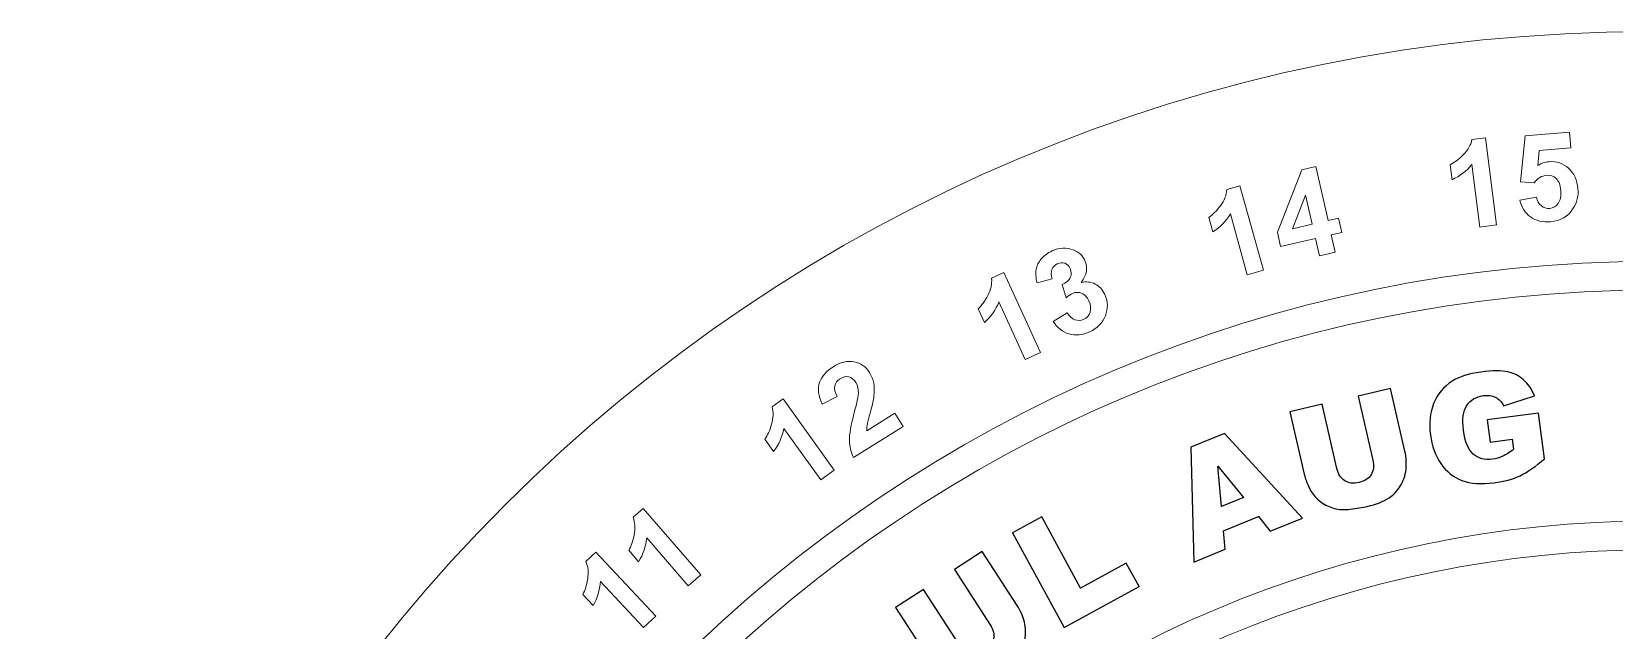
# Model space of a CAD drawing. Header units: millimetres. Extents: x -84 to 196, y -140 to 140.
# Drawn here: x -84.3 to 52.8, y 88.1 to 140 of the extents above; entities that cross this region are included whole.
import ezdxf

# ---------------------------------------------------------------- set-up
doc = ezdxf.new("R2010")
doc.units = ezdxf.units.MM
doc.header["$MEASUREMENT"] = 0
doc.layers.add('Layer 1', color=7, linetype='Continuous')

msp = doc.modelspace()

# ---------------------------------------------------------------- linework, layer by layer
at = {"layer": 'Layer 1', "color": 250, "lineweight": 9}
for points, knots in [([(55.7075, 140.0117), (133.0273, 140.0117), (195.7074, 77.3315), (195.7074, 0.0116), (195.7074, 0.0116), (195.7074, -77.3083), (133.0273, -139.9884), (55.7074, -139.9884), (55.7074, -139.9884), (-21.6125, -139.9884), (-84.2927, -77.3083), (-84.2927, 0.0116), (-84.2927, 0.0116), (-84.2927, 77.3315), (-21.6125, 140.0116), (55.7075, 140.0117)], [0, 0, 0, 0, 0.2, 0.2, 0.2, 0.2, 0.4, 0.4, 0.4, 0.4, 0.6, 0.6, 0.6, 0.6, 1, 1, 1, 1]), ([(42.5645, 123.2573), (42.5645, 123.2573), (41.1255, 123.0743), (41.1255, 123.0743), (41.1255, 123.0743), (41.1255, 123.0743), (40.437, 128.5021), (40.437, 128.5021), (40.437, 128.5021), (39.9744, 127.944), (39.4002, 127.5017), (38.7164, 127.1739), (38.7164, 127.1739), (38.7164, 127.1739), (38.5498, 128.4807), (38.5498, 128.4807), (38.5498, 128.4807), (38.9111, 128.6526), (39.2897, 128.9373), (39.6858, 129.3367), (39.6858, 129.3367), (40.0836, 129.7345), (40.3349, 130.1742), (40.4415, 130.6524), (40.4415, 130.6524), (40.4415, 130.6524), (41.6107, 130.8012), (41.6107, 130.8012), (41.6107, 130.8012), (41.6107, 130.8012), (42.5645, 123.2573), (42.5645, 123.2573)], [0, 0, 0, 0, 0.11111111, 0.11111111, 0.11111111, 0.11111111, 0.22222222, 0.22222222, 0.22222222, 0.22222222, 0.33333333, 0.33333333, 0.33333333, 0.33333333, 0.44444444, 0.44444444, 0.44444444, 0.44444444, 0.55555556, 0.55555556, 0.55555556, 0.55555556, 0.66666667, 0.66666667, 0.66666667, 0.66666667, 0.77777778, 0.77777778, 0.77777778, 0.77777778, 1, 1, 1, 1]), ([(44.59, 125.4006), (44.59, 125.4006), (46.0208, 125.6668), (46.0208, 125.6668), (46.0208, 125.6668), (46.088, 125.3444), (46.2306, 125.0966), (46.4486, 124.9215), (46.4486, 124.9215), (46.6667, 124.7481), (46.9071, 124.672), (47.1714, 124.6931), (47.1714, 124.6931), (47.4748, 124.718), (47.7208, 124.8622), (47.9097, 125.1244), (47.9097, 125.1244), (48.0987, 125.3867), (48.1738, 125.7646), (48.1338, 126.26), (48.1338, 126.26), (48.0958, 126.722), (47.9631, 127.0615), (47.7377, 127.2772), (47.7377, 127.2772), (47.5108, 127.4911), (47.2314, 127.5863), (46.8981, 127.5578), (46.8981, 127.5578), (46.482, 127.5253), (46.1253, 127.3113), (45.8243, 126.9162), (45.8243, 126.9162), (45.8243, 126.9162), (44.6368, 126.99), (44.6368, 126.99), (44.6368, 126.99), (44.6368, 126.99), (45.0587, 130.9808), (45.0587, 130.9808), (45.0587, 130.9808), (45.0587, 130.9808), (48.8844, 131.2917), (48.8844, 131.2917), (48.8844, 131.2917), (48.8844, 131.2917), (48.9949, 129.9377), (48.9949, 129.9377), (48.9949, 129.9377), (48.9949, 129.9377), (46.2659, 129.7146), (46.2659, 129.7146), (46.2659, 129.7146), (46.2659, 129.7146), (46.1433, 128.4139), (46.1433, 128.4139), (46.1433, 128.4139), (46.4526, 128.603), (46.7765, 128.7089), (47.1132, 128.7374), (47.1132, 128.7374), (47.7551, 128.7889), (48.317, 128.6001), (48.803, 128.1692), (48.803, 128.1692), (49.2872, 127.7382), (49.5589, 127.1507), (49.6199, 126.4066), (49.6199, 126.4066), (49.6695, 125.7844), (49.5354, 125.2155), (49.2141, 124.6985), (49.2141, 124.6985), (48.7775, 123.9921), (48.1237, 123.6035), (47.2508, 123.5328), (47.2508, 123.5328), (46.5545, 123.4775), (45.9698, 123.6168), (45.5002, 123.9561), (45.5002, 123.9561), (45.0308, 124.2937), (44.728, 124.7768), (44.59, 125.4006)], [0, 0, 0, 0, 0.04545455, 0.04545455, 0.04545455, 0.04545455, 0.09090909, 0.09090909, 0.09090909, 0.09090909, 0.13636364, 0.13636364, 0.13636364, 0.13636364, 0.18181818, 0.18181818, 0.18181818, 0.18181818, 0.22727273, 0.22727273, 0.22727273, 0.22727273, 0.27272727, 0.27272727, 0.27272727, 0.27272727, 0.31818182, 0.31818182, 0.31818182, 0.31818182, 0.36363636, 0.36363636, 0.36363636, 0.36363636, 0.40909091, 0.40909091, 0.40909091, 0.40909091, 0.45454545, 0.45454545, 0.45454545, 0.45454545, 0.5, 0.5, 0.5, 0.5, 0.54545455, 0.54545455, 0.54545455, 0.54545455, 0.59090909, 0.59090909, 0.59090909, 0.59090909, 0.63636364, 0.63636364, 0.63636364, 0.63636364, 0.68181818, 0.68181818, 0.68181818, 0.68181818, 0.72727273, 0.72727273, 0.72727273, 0.72727273, 0.77272727, 0.77272727, 0.77272727, 0.77272727, 0.81818182, 0.81818182, 0.81818182, 0.81818182, 0.86363636, 0.86363636, 0.86363636, 0.86363636, 0.90909091, 0.90909091, 0.90909091, 0.90909091, 1, 1, 1, 1]), ([(27.2319, 120.5893), (27.2319, 120.5893), (26.8915, 122.0743), (26.8915, 122.0743), (26.8915, 122.0743), (26.8915, 122.0743), (23.8716, 121.3831), (23.8716, 121.3831), (23.8716, 121.3831), (23.8716, 121.3831), (23.5878, 122.6214), (23.5878, 122.6214), (23.5878, 122.6214), (23.5878, 122.6214), (25.7154, 128.0399), (25.7154, 128.0399), (25.7154, 128.0399), (25.7154, 128.0399), (26.9043, 128.3114), (26.9043, 128.3114), (26.9043, 128.3114), (26.9043, 128.3114), (27.9764, 123.63), (27.9764, 123.63), (27.9764, 123.63), (27.9764, 123.63), (28.8918, 123.8398), (28.8918, 123.8398), (28.8918, 123.8398), (28.8918, 123.8398), (29.1758, 122.5979), (29.1758, 122.5979), (29.1758, 122.5979), (29.1758, 122.5979), (28.2603, 122.3882), (28.2603, 122.3882), (28.2603, 122.3882), (28.2603, 122.3882), (28.6006, 120.903), (28.6006, 120.903), (28.6006, 120.903), (28.6006, 120.903), (27.2319, 120.5893), (27.2319, 120.5893)], [0, 0, 0, 0, 0.08333333, 0.08333333, 0.08333333, 0.08333333, 0.16666667, 0.16666667, 0.16666667, 0.16666667, 0.25, 0.25, 0.25, 0.25, 0.33333333, 0.33333333, 0.33333333, 0.33333333, 0.41666667, 0.41666667, 0.41666667, 0.41666667, 0.5, 0.5, 0.5, 0.5, 0.58333333, 0.58333333, 0.58333333, 0.58333333, 0.66666667, 0.66666667, 0.66666667, 0.66666667, 0.75, 0.75, 0.75, 0.75, 0.83333333, 0.83333333, 0.83333333, 0.83333333, 1, 1, 1, 1]), ([(22.3777, 119.3248), (22.3777, 119.3248), (20.9791, 118.9369), (20.9791, 118.9369), (20.9791, 118.9369), (20.9791, 118.9369), (19.5198, 124.2078), (19.5198, 124.2078), (19.5198, 124.2078), (19.14, 123.5885), (18.637, 123.0682), (18.0056, 122.6474), (18.0056, 122.6474), (18.0056, 122.6474), (17.6542, 123.9152), (17.6542, 123.9152), (17.6542, 123.9152), (17.9869, 124.1363), (18.3197, 124.4718), (18.6566, 124.9238), (18.6566, 124.9238), (18.9918, 125.376), (19.177, 125.8461), (19.2142, 126.3362), (19.2142, 126.3362), (19.2142, 126.3362), (20.3478, 126.6493), (20.3478, 126.6493), (20.3478, 126.6493), (20.3478, 126.6493), (22.3777, 119.3248), (22.3777, 119.3248)], [0, 0, 0, 0, 0.11111111, 0.11111111, 0.11111111, 0.11111111, 0.22222222, 0.22222222, 0.22222222, 0.22222222, 0.33333333, 0.33333333, 0.33333333, 0.33333333, 0.44444444, 0.44444444, 0.44444444, 0.44444444, 0.55555556, 0.55555556, 0.55555556, 0.55555556, 0.66666667, 0.66666667, 0.66666667, 0.66666667, 0.77777778, 0.77777778, 0.77777778, 0.77777778, 1, 1, 1, 1]), ([(26.606, 123.318), (26.606, 123.318), (26.0293, 125.8385), (26.0293, 125.8385), (26.0293, 125.8385), (26.0293, 125.8385), (24.9107, 122.9282), (24.9107, 122.9282), (24.9107, 122.9282), (24.9107, 122.9282), (26.606, 123.318), (26.606, 123.318)], [0, 0, 0, 0, 0.25, 0.25, 0.25, 0.25, 0.5, 0.5, 0.5, 0.5, 1, 1, 1, 1]), ([(4.1823, 114.8961), (4.1823, 114.8961), (5.388, 115.6369), (5.388, 115.6369), (5.388, 115.6369), (5.5786, 115.3295), (5.8019, 115.1313), (6.0582, 115.0411), (6.0582, 115.0411), (6.3163, 114.9509), (6.5719, 114.963), (6.8253, 115.0791), (6.8253, 115.0791), (7.0979, 115.2043), (7.2802, 115.4133), (7.3701, 115.7049), (7.3701, 115.7049), (7.4619, 115.9966), (7.4283, 116.3191), (7.2676, 116.6692), (7.2676, 116.6692), (7.1158, 117.0017), (6.9045, 117.2226), (6.6375, 117.3357), (6.6375, 117.3357), (6.3705, 117.4472), (6.1077, 117.4438), (5.8508, 117.3277), (5.8508, 117.3277), (5.6821, 117.2492), (5.4957, 117.1245), (5.2904, 116.9505), (5.2904, 116.9505), (5.2904, 116.9505), (4.9432, 118.0932), (4.9432, 118.0932), (4.9432, 118.0932), (5.304, 118.2471), (5.541, 118.4495), (5.6542, 118.6989), (5.6542, 118.6989), (5.7673, 118.9502), (5.7605, 119.211), (5.6354, 119.4837), (5.6354, 119.4837), (5.5302, 119.716), (5.3757, 119.8684), (5.1742, 119.9432), (5.1742, 119.9432), (4.9744, 120.018), (4.7593, 120.0025), (4.5306, 119.8971), (4.5306, 119.8971), (4.3054, 119.7935), (4.1494, 119.6285), (4.0607, 119.3987), (4.0607, 119.3987), (3.9722, 119.1691), (3.9808, 118.8955), (4.0832, 118.5786), (4.0832, 118.5786), (4.0832, 118.5786), (2.7729, 118.2288), (2.7729, 118.2288), (2.7729, 118.2288), (2.6662, 118.6833), (2.6427, 119.0747), (2.699, 119.4013), (2.699, 119.4013), (2.7553, 119.7281), (2.9035, 120.0322), (3.1436, 120.3159), (3.1436, 120.3159), (3.3836, 120.5978), (3.6926, 120.8253), (4.0709, 121.0004), (4.0709, 121.0004), (4.7183, 121.2971), (5.3337, 121.3287), (5.9136, 121.094), (5.9136, 121.094), (6.3911, 120.9046), (6.7279, 120.596), (6.9227, 120.1703), (6.9227, 120.1703), (7.1996, 119.5669), (7.0904, 118.933), (6.595, 118.2704), (6.595, 118.2704), (7.0285, 118.3666), (7.4308, 118.3211), (7.8023, 118.1363), (7.8023, 118.1363), (8.1739, 117.9499), (8.4543, 117.6497), (8.6455, 117.2328), (8.6455, 117.2328), (8.9224, 116.6295), (8.9383, 116.0121), (8.6915, 115.3844), (8.6915, 115.3844), (8.4446, 114.757), (7.994, 114.2921), (7.336, 113.9902), (7.336, 113.9902), (6.7133, 113.7045), (6.1139, 113.6462), (5.5396, 113.8174), (5.5396, 113.8174), (4.9654, 113.9871), (4.5135, 114.3477), (4.1823, 114.8961)], [0, 0, 0, 0, 0.03448276, 0.03448276, 0.03448276, 0.03448276, 0.06896552, 0.06896552, 0.06896552, 0.06896552, 0.10344828, 0.10344828, 0.10344828, 0.10344828, 0.13793103, 0.13793103, 0.13793103, 0.13793103, 0.17241379, 0.17241379, 0.17241379, 0.17241379, 0.20689655, 0.20689655, 0.20689655, 0.20689655, 0.24137931, 0.24137931, 0.24137931, 0.24137931, 0.27586207, 0.27586207, 0.27586207, 0.27586207, 0.31034483, 0.31034483, 0.31034483, 0.31034483, 0.34482759, 0.34482759, 0.34482759, 0.34482759, 0.37931034, 0.37931034, 0.37931034, 0.37931034, 0.4137931, 0.4137931, 0.4137931, 0.4137931, 0.44827586, 0.44827586, 0.44827586, 0.44827586, 0.48275862, 0.48275862, 0.48275862, 0.48275862, 0.51724138, 0.51724138, 0.51724138, 0.51724138, 0.55172414, 0.55172414, 0.55172414, 0.55172414, 0.5862069, 0.5862069, 0.5862069, 0.5862069, 0.62068966, 0.62068966, 0.62068966, 0.62068966, 0.65517241, 0.65517241, 0.65517241, 0.65517241, 0.68965517, 0.68965517, 0.68965517, 0.68965517, 0.72413793, 0.72413793, 0.72413793, 0.72413793, 0.75862069, 0.75862069, 0.75862069, 0.75862069, 0.79310345, 0.79310345, 0.79310345, 0.79310345, 0.82758621, 0.82758621, 0.82758621, 0.82758621, 0.86206897, 0.86206897, 0.86206897, 0.86206897, 0.89655172, 0.89655172, 0.89655172, 0.89655172, 0.93103448, 0.93103448, 0.93103448, 0.93103448, 1, 1, 1, 1]), ([(56.199, 120.1045), (122.473, 120.1045), (176.1989, 66.3785), (176.1989, 0.1044), (176.1989, 0.1044), (176.1989, -66.1697), (122.473, -119.8956), (56.1989, -119.8956), (56.1989, -119.8956), (-10.0752, -119.8956), (-63.8011, -66.1697), (-63.8011, 0.1044), (-63.8011, 0.1044), (-63.8011, 66.3785), (-10.0752, 120.1044), (56.199, 120.1045)], [0, 0, 0, 0, 0.2, 0.2, 0.2, 0.2, 0.4, 0.4, 0.4, 0.4, 0.6, 0.6, 0.6, 0.6, 1, 1, 1, 1]), ([(3.0786, 112.2134), (3.0786, 112.2134), (1.7592, 111.6095), (1.7592, 111.6095), (1.7592, 111.6095), (1.7592, 111.6095), (-0.5205, 116.581), (-0.5205, 116.581), (-0.5205, 116.581), (-0.7952, 115.9091), (-1.2116, 115.3159), (-1.766, 114.7993), (-1.766, 114.7993), (-1.766, 114.7993), (-2.3145, 115.9974), (-2.3145, 115.9974), (-2.3145, 115.9974), (-2.0233, 116.2671), (-1.7468, 116.6533), (-1.4869, 117.1523), (-1.4869, 117.1523), (-1.2271, 117.653), (-1.1188, 118.1457), (-1.1604, 118.6341), (-1.1604, 118.6341), (-1.1604, 118.6341), (-0.0908, 119.1253), (-0.0908, 119.1253), (-0.0908, 119.1253), (-0.0908, 119.1253), (3.0786, 112.2134), (3.0786, 112.2134)], [0, 0, 0, 0, 0.11111111, 0.11111111, 0.11111111, 0.11111111, 0.22222222, 0.22222222, 0.22222222, 0.22222222, 0.33333333, 0.33333333, 0.33333333, 0.33333333, 0.44444444, 0.44444444, 0.44444444, 0.44444444, 0.55555556, 0.55555556, 0.55555556, 0.55555556, 0.66666667, 0.66666667, 0.66666667, 0.66666667, 0.77777778, 0.77777778, 0.77777778, 0.77777778, 1, 1, 1, 1]), ([(56.199, 117.6046), (121.0925, 117.6046), (173.6989, 64.9979), (173.6989, 0.1044), (173.6989, 0.1044), (173.6989, -64.7891), (121.0924, -117.3956), (56.1989, -117.3956), (56.1989, -117.3956), (-8.6946, -117.3956), (-61.3011, -64.7891), (-61.3011, 0.1044), (-61.3011, 0.1044), (-61.3011, 64.998), (-8.6946, 117.6044), (56.199, 117.6046)], [0, 0, 0, 0, 0.2, 0.2, 0.2, 0.2, 0.4, 0.4, 0.4, 0.4, 0.6, 0.6, 0.6, 0.6, 1, 1, 1, 1]), ([(-9.5297, 106.9469), (-9.5297, 106.9469), (-8.8128, 105.8041), (-8.8128, 105.8041), (-8.8128, 105.8041), (-8.8128, 105.8041), (-13.1238, 103.1006), (-13.1238, 103.1006), (-13.1238, 103.1006), (-13.3478, 103.5627), (-13.4643, 104.0591), (-13.4729, 104.5919), (-13.4729, 104.5919), (-13.4832, 105.1248), (-13.3435, 105.9262), (-13.0554, 106.9966), (-13.0554, 106.9966), (-12.8252, 107.8613), (-12.7048, 108.4247), (-12.6941, 108.6874), (-12.6941, 108.6874), (-12.6845, 109.0474), (-12.7565, 109.3512), (-12.9117, 109.5992), (-12.9117, 109.5992), (-13.0844, 109.8723), (-13.2895, 110.0376), (-13.5309, 110.0922), (-13.5309, 110.0922), (-13.7703, 110.1469), (-14.0194, 110.0939), (-14.2799, 109.93), (-14.2799, 109.93), (-14.535, 109.7697), (-14.6918, 109.5642), (-14.7464, 109.3141), (-14.7464, 109.3141), (-14.8012, 109.064), (-14.7274, 108.7531), (-14.5255, 108.3794), (-14.5255, 108.3794), (-14.5255, 108.3794), (-15.8284, 107.7343), (-15.8284, 107.7343), (-15.8284, 107.7343), (-16.1795, 108.4566), (-16.2544, 109.085), (-16.0548, 109.6215), (-16.0548, 109.6215), (-15.8552, 110.1582), (-15.4657, 110.6069), (-14.8881, 110.9697), (-14.8881, 110.9697), (-14.2539, 111.3657), (-13.6495, 111.5077), (-13.0753, 111.3925), (-13.0753, 111.3925), (-12.4993, 111.2792), (-12.0517, 110.9672), (-11.7325, 110.4604), (-11.7325, 110.4604), (-11.553, 110.1717), (-11.4316, 109.8638), (-11.3722, 109.5371), (-11.3722, 109.5371), (-11.311, 109.2123), (-11.3031, 108.8363), (-11.3485, 108.4081), (-11.3485, 108.4081), (-11.3787, 108.126), (-11.4771, 107.684), (-11.6419, 107.0854), (-11.6419, 107.0854), (-11.8066, 106.4869), (-11.9029, 106.0959), (-11.9342, 105.9145), (-11.9342, 105.9145), (-11.9637, 105.7331), (-11.9714, 105.5655), (-11.9714, 105.4155), (-11.9714, 105.4155), (-11.9714, 105.4155), (-9.5297, 106.9469), (-9.5297, 106.9469)], [0, 0, 0, 0, 0.04545455, 0.04545455, 0.04545455, 0.04545455, 0.09090909, 0.09090909, 0.09090909, 0.09090909, 0.13636364, 0.13636364, 0.13636364, 0.13636364, 0.18181818, 0.18181818, 0.18181818, 0.18181818, 0.22727273, 0.22727273, 0.22727273, 0.22727273, 0.27272727, 0.27272727, 0.27272727, 0.27272727, 0.31818182, 0.31818182, 0.31818182, 0.31818182, 0.36363636, 0.36363636, 0.36363636, 0.36363636, 0.40909091, 0.40909091, 0.40909091, 0.40909091, 0.45454545, 0.45454545, 0.45454545, 0.45454545, 0.5, 0.5, 0.5, 0.5, 0.54545455, 0.54545455, 0.54545455, 0.54545455, 0.59090909, 0.59090909, 0.59090909, 0.59090909, 0.63636364, 0.63636364, 0.63636364, 0.63636364, 0.68181818, 0.68181818, 0.68181818, 0.68181818, 0.72727273, 0.72727273, 0.72727273, 0.72727273, 0.77272727, 0.77272727, 0.77272727, 0.77272727, 0.81818182, 0.81818182, 0.81818182, 0.81818182, 0.86363636, 0.86363636, 0.86363636, 0.86363636, 0.90909091, 0.90909091, 0.90909091, 0.90909091, 1, 1, 1, 1]), ([(42.0183, 104.442), (42.0183, 104.442), (41.7657, 106.3685), (41.7657, 106.3685), (41.7657, 106.3685), (41.7657, 106.3685), (46.1888, 106.9475), (46.1888, 106.9475), (46.1888, 106.9475), (46.1888, 106.9475), (46.7067, 102.9988), (46.7067, 102.9988), (46.7067, 102.9988), (45.9358, 102.3102), (45.2375, 101.8195), (44.6141, 101.5263), (44.6141, 101.5263), (43.9905, 101.2311), (43.2326, 101.0276), (42.3379, 100.9097), (42.3379, 100.9097), (41.2388, 100.7666), (40.3187, 100.8358), (39.576, 101.1197), (39.576, 101.1197), (38.8332, 101.4059), (38.2241, 101.8936), (37.7441, 102.5853), (37.7441, 102.5853), (37.2665, 103.2772), (36.9654, 104.1029), (36.8391, 105.0628), (36.8391, 105.0628), (36.7065, 106.075), (36.7995, 106.9817), (37.1207, 107.7831), (37.1207, 107.7831), (37.4397, 108.5868), (37.9755, 109.2326), (38.7303, 109.7253), (38.7303, 109.7253), (39.3194, 110.1078), (40.1428, 110.3674), (41.2051, 110.5064), (41.2051, 110.5064), (42.2304, 110.6412), (43.007, 110.6486), (43.5395, 110.5287), (43.5395, 110.5287), (44.072, 110.409), (44.53, 110.1764), (44.9157, 109.8309), (44.9157, 109.8309), (45.3015, 109.4857), (45.617, 109.0252), (45.8647, 108.4476), (45.8647, 108.4476), (45.8647, 108.4476), (43.1678, 107.5936), (43.1678, 107.5936), (43.1678, 107.5936), (43.0083, 107.9294), (42.7808, 108.1717), (42.4835, 108.321), (42.4835, 108.321), (42.1883, 108.4701), (41.8295, 108.5174), (41.4093, 108.4626), (41.4093, 108.4626), (40.7803, 108.3806), (40.3091, 108.0976), (39.9938, 107.6118), (39.9938, 107.6118), (39.6763, 107.1281), (39.5817, 106.4127), (39.7038, 105.4701), (39.7038, 105.4701), (39.8364, 104.4666), (40.1184, 103.7758), (40.5518, 103.3953), (40.5518, 103.3953), (40.9831, 103.0151), (41.5372, 102.869), (42.212, 102.9574), (42.212, 102.9574), (42.532, 102.9996), (42.8326, 103.0852), (43.1095, 103.2146), (43.1095, 103.2146), (43.3886, 103.3461), (43.7004, 103.547), (44.0475, 103.8196), (44.0475, 103.8196), (44.0475, 103.8196), (43.9318, 104.6925), (43.9318, 104.6925), (43.9318, 104.6925), (43.9318, 104.6925), (42.0183, 104.442), (42.0183, 104.442)], [0, 0, 0, 0, 0.03846154, 0.03846154, 0.03846154, 0.03846154, 0.07692308, 0.07692308, 0.07692308, 0.07692308, 0.11538462, 0.11538462, 0.11538462, 0.11538462, 0.15384615, 0.15384615, 0.15384615, 0.15384615, 0.19230769, 0.19230769, 0.19230769, 0.19230769, 0.23076923, 0.23076923, 0.23076923, 0.23076923, 0.26923077, 0.26923077, 0.26923077, 0.26923077, 0.30769231, 0.30769231, 0.30769231, 0.30769231, 0.34615385, 0.34615385, 0.34615385, 0.34615385, 0.38461538, 0.38461538, 0.38461538, 0.38461538, 0.42307692, 0.42307692, 0.42307692, 0.42307692, 0.46153846, 0.46153846, 0.46153846, 0.46153846, 0.5, 0.5, 0.5, 0.5, 0.53846154, 0.53846154, 0.53846154, 0.53846154, 0.57692308, 0.57692308, 0.57692308, 0.57692308, 0.61538462, 0.61538462, 0.61538462, 0.61538462, 0.65384615, 0.65384615, 0.65384615, 0.65384615, 0.69230769, 0.69230769, 0.69230769, 0.69230769, 0.73076923, 0.73076923, 0.73076923, 0.73076923, 0.76923077, 0.76923077, 0.76923077, 0.76923077, 0.80769231, 0.80769231, 0.80769231, 0.80769231, 0.84615385, 0.84615385, 0.84615385, 0.84615385, 0.88461538, 0.88461538, 0.88461538, 0.88461538, 0.92307692, 0.92307692, 0.92307692, 0.92307692, 1, 1, 1, 1]), ([(30.5818, 108.4292), (30.5818, 108.4292), (33.3883, 109.071), (33.3883, 109.071), (33.3883, 109.071), (33.3883, 109.071), (34.6301, 103.6451), (34.6301, 103.6451), (34.6301, 103.6451), (34.7541, 103.1077), (34.7866, 102.5813), (34.7279, 102.0636), (34.7279, 102.0636), (34.6691, 101.5482), (34.5038, 101.0694), (34.2275, 100.6299), (34.2275, 100.6299), (33.9513, 100.1905), (33.6335, 99.8512), (33.2724, 99.6163), (33.2724, 99.6163), (32.7721, 99.2902), (32.1411, 99.0376), (31.3753, 98.8615), (31.3753, 98.8615), (30.9315, 98.7616), (30.442, 98.681), (29.9047, 98.6244), (29.9047, 98.6244), (29.3652, 98.5657), (28.8996, 98.5896), (28.5058, 98.6919), (28.5058, 98.6919), (28.1122, 98.7965), (27.7314, 98.9835), (27.3616, 99.2576), (27.3616, 99.2576), (26.9919, 99.5297), (26.7112, 99.8342), (26.522, 100.1692), (26.522, 100.1692), (26.2153, 100.7088), (26.0108, 101.2026), (25.9086, 101.6485), (25.9086, 101.6485), (25.9086, 101.6485), (24.6667, 107.0743), (24.6667, 107.0743), (24.6667, 107.0743), (24.6667, 107.0743), (27.4731, 107.7158), (27.4731, 107.7158), (27.4731, 107.7158), (27.4731, 107.7158), (28.7433, 102.162), (28.7433, 102.162), (28.7433, 102.162), (28.8585, 101.6637), (29.0847, 101.3068), (29.424, 101.0914), (29.424, 101.0914), (29.7635, 100.8739), (30.1768, 100.8216), (30.664, 100.9347), (30.664, 100.9347), (31.1492, 101.0458), (31.4972, 101.2697), (31.7105, 101.6069), (31.7105, 101.6069), (31.9216, 101.9463), (31.9695, 102.3682), (31.8542, 102.8729), (31.8542, 102.8729), (31.8542, 102.8729), (30.5818, 108.4292), (30.5818, 108.4292)], [0, 0, 0, 0, 0.05, 0.05, 0.05, 0.05, 0.1, 0.1, 0.1, 0.1, 0.15, 0.15, 0.15, 0.15, 0.2, 0.2, 0.2, 0.2, 0.25, 0.25, 0.25, 0.25, 0.3, 0.3, 0.3, 0.3, 0.35, 0.35, 0.35, 0.35, 0.4, 0.4, 0.4, 0.4, 0.45, 0.45, 0.45, 0.45, 0.5, 0.5, 0.5, 0.5, 0.55, 0.55, 0.55, 0.55, 0.6, 0.6, 0.6, 0.6, 0.65, 0.65, 0.65, 0.65, 0.7, 0.7, 0.7, 0.7, 0.75, 0.75, 0.75, 0.75, 0.8, 0.8, 0.8, 0.8, 0.85, 0.85, 0.85, 0.85, 0.9, 0.9, 0.9, 0.9, 1, 1, 1, 1]), ([(-14.7822, 102.01), (-14.7822, 102.01), (-15.9617, 101.1638), (-15.9617, 101.1638), (-15.9617, 101.1638), (-15.9617, 101.1638), (-19.1535, 105.606), (-19.1535, 105.606), (-19.1535, 105.606), (-19.295, 104.8943), (-19.5885, 104.2325), (-20.0358, 103.619), (-20.0358, 103.619), (-20.0358, 103.619), (-20.8036, 104.6879), (-20.8036, 104.6879), (-20.8036, 104.6879), (-20.5693, 105.0107), (-20.3713, 105.4406), (-20.2128, 105.9814), (-20.2128, 105.9814), (-20.0542, 106.5224), (-20.0419, 107.0286), (-20.1775, 107.4987), (-20.1775, 107.4987), (-20.1775, 107.4987), (-19.2209, 108.1862), (-19.2209, 108.1862), (-19.2209, 108.1862), (-19.2209, 108.1862), (-14.7822, 102.01), (-14.7822, 102.01)], [0, 0, 0, 0, 0.11111111, 0.11111111, 0.11111111, 0.11111111, 0.22222222, 0.22222222, 0.22222222, 0.22222222, 0.33333333, 0.33333333, 0.33333333, 0.33333333, 0.44444444, 0.44444444, 0.44444444, 0.44444444, 0.55555556, 0.55555556, 0.55555556, 0.55555556, 0.66666667, 0.66666667, 0.66666667, 0.66666667, 0.77777778, 0.77777778, 0.77777778, 0.77777778, 1, 1, 1, 1]), ([(21.9647, 97.9787), (21.9647, 97.9787), (18.9163, 96.7436), (18.9163, 96.7436), (18.9163, 96.7436), (18.9163, 96.7436), (19.0771, 95.1448), (19.0771, 95.1448), (19.0771, 95.1448), (19.0771, 95.1448), (16.3415, 94.0364), (16.3415, 94.0364), (16.3415, 94.0364), (16.3415, 94.0364), (16.0857, 104.0128), (16.0857, 104.0128), (16.0857, 104.0128), (16.0857, 104.0128), (19.0039, 105.1953), (19.0039, 105.1953), (19.0039, 105.1953), (19.0039, 105.1953), (25.7676, 97.8569), (25.7676, 97.8569), (25.7676, 97.8569), (25.7676, 97.8569), (22.9691, 96.7224), (22.9691, 96.7224), (22.9691, 96.7224), (22.9691, 96.7224), (21.9647, 97.9787), (21.9647, 97.9787)], [0, 0, 0, 0, 0.11111111, 0.11111111, 0.11111111, 0.11111111, 0.22222222, 0.22222222, 0.22222222, 0.22222222, 0.33333333, 0.33333333, 0.33333333, 0.33333333, 0.44444444, 0.44444444, 0.44444444, 0.44444444, 0.55555556, 0.55555556, 0.55555556, 0.55555556, 0.66666667, 0.66666667, 0.66666667, 0.66666667, 0.77777778, 0.77777778, 0.77777778, 0.77777778, 1, 1, 1, 1]), ([(20.6444, 99.6238), (20.6444, 99.6238), (18.4264, 102.3493), (18.4264, 102.3493), (18.4264, 102.3493), (18.4264, 102.3493), (18.7375, 98.8514), (18.7375, 98.8514), (18.7375, 98.8514), (18.7375, 98.8514), (20.6444, 99.6238), (20.6444, 99.6238)], [0, 0, 0, 0, 0.25, 0.25, 0.25, 0.25, 0.5, 0.5, 0.5, 0.5, 1, 1, 1, 1]), ([(-26.3535, 92.941), (-26.3535, 92.941), (-27.4515, 91.9929), (-27.4515, 91.9929), (-27.4515, 91.9929), (-27.4515, 91.9929), (-31.027, 96.1268), (-31.027, 96.1268), (-31.027, 96.1268), (-31.1034, 95.4056), (-31.335, 94.7195), (-31.7254, 94.0708), (-31.7254, 94.0708), (-31.7254, 94.0708), (-32.5854, 95.0663), (-32.5854, 95.0663), (-32.5854, 95.0663), (-32.3804, 95.4068), (-32.2231, 95.8544), (-32.1132, 96.4065), (-32.1132, 96.4065), (-32.0034, 96.9585), (-32.0366, 97.4612), (-32.2143, 97.9182), (-32.2143, 97.9182), (-32.2143, 97.9182), (-31.3229, 98.6882), (-31.3229, 98.6882), (-31.3229, 98.6882), (-31.3229, 98.6882), (-26.3535, 92.941), (-26.3535, 92.941)], [0, 0, 0, 0, 0.11111111, 0.11111111, 0.11111111, 0.11111111, 0.22222222, 0.22222222, 0.22222222, 0.22222222, 0.33333333, 0.33333333, 0.33333333, 0.33333333, 0.44444444, 0.44444444, 0.44444444, 0.44444444, 0.55555556, 0.55555556, 0.55555556, 0.55555556, 0.66666667, 0.66666667, 0.66666667, 0.66666667, 0.77777778, 0.77777778, 0.77777778, 0.77777778, 1, 1, 1, 1]), ([(56.199, 97.6045), (110.0469, 97.6045), (153.6989, 53.9522), (153.6989, 0.1044), (153.6989, 0.1044), (153.6989, -53.7434), (110.0467, -97.3956), (56.1989, -97.3956), (56.1989, -97.3956), (2.3512, -97.3956), (-41.3011, -53.7434), (-41.3011, 0.1044), (-41.3011, 0.1044), (-41.3011, 53.9523), (2.3511, 97.6044), (56.199, 97.6045)], [0, 0, 0, 0, 0.2, 0.2, 0.2, 0.2, 0.4, 0.4, 0.4, 0.4, 0.6, 0.6, 0.6, 0.6, 1, 1, 1, 1]), ([(0.6456, 96.5688), (0.6456, 96.5688), (3.1782, 97.9527), (3.1782, 97.9527), (3.1782, 97.9527), (3.1782, 97.9527), (6.5509, 91.7754), (6.5509, 91.7754), (6.5509, 91.7754), (6.5509, 91.7754), (10.5038, 93.9336), (10.5038, 93.9336), (10.5038, 93.9336), (10.5038, 93.9336), (11.606, 91.917), (11.606, 91.917), (11.606, 91.917), (11.606, 91.917), (5.1229, 88.3728), (5.1229, 88.3728), (5.1229, 88.3728), (5.1229, 88.3728), (0.6456, 96.5688), (0.6456, 96.5688)], [0, 0, 0, 0, 0.14285714, 0.14285714, 0.14285714, 0.14285714, 0.28571429, 0.28571429, 0.28571429, 0.28571429, 0.42857143, 0.42857143, 0.42857143, 0.42857143, 0.57142857, 0.57142857, 0.57142857, 0.57142857, 0.71428571, 0.71428571, 0.71428571, 0.71428571, 1, 1, 1, 1]), ([(56.199, 95.1045), (108.6662, 95.1045), (151.1989, 52.5714), (151.1989, 0.1044), (151.1989, 0.1044), (151.1989, -52.3626), (108.666, -94.8956), (56.1989, -94.8956), (56.1989, -94.8956), (3.7318, -94.8956), (-38.8011, -52.3626), (-38.8011, 0.1044), (-38.8011, 0.1044), (-38.8011, 52.5715), (3.7318, 95.1044), (56.199, 95.1045)], [0, 0, 0, 0, 0.2, 0.2, 0.2, 0.2, 0.4, 0.4, 0.4, 0.4, 0.6, 0.6, 0.6, 0.6, 1, 1, 1, 1]), ([(-30.2476, 89.3501), (-30.2476, 89.3501), (-31.3084, 88.3581), (-31.3084, 88.3581), (-31.3084, 88.3581), (-31.3084, 88.3581), (-35.0412, 92.3564), (-35.0412, 92.3564), (-35.0412, 92.3564), (-35.091, 91.6319), (-35.2976, 90.9367), (-35.6609, 90.271), (-35.6609, 90.271), (-35.6609, 90.271), (-36.5599, 91.2342), (-36.5599, 91.2342), (-36.5599, 91.2342), (-36.3686, 91.5839), (-36.2274, 92.0359), (-36.14, 92.5926), (-36.14, 92.5926), (-36.051, 93.1476), (-36.1035, 93.6506), (-36.2974, 94.102), (-36.2974, 94.102), (-36.2974, 94.102), (-35.4374, 94.9049), (-35.4374, 94.9049), (-35.4374, 94.9049), (-35.4374, 94.9049), (-30.2476, 89.3501), (-30.2476, 89.3501)], [0, 0, 0, 0, 0.11111111, 0.11111111, 0.11111111, 0.11111111, 0.22222222, 0.22222222, 0.22222222, 0.22222222, 0.33333333, 0.33333333, 0.33333333, 0.33333333, 0.44444444, 0.44444444, 0.44444444, 0.44444444, 0.55555556, 0.55555556, 0.55555556, 0.55555556, 0.66666667, 0.66666667, 0.66666667, 0.66666667, 0.77777778, 0.77777778, 0.77777778, 0.77777778, 1, 1, 1, 1]), ([(-4.3808, 93.4035), (-4.3808, 93.4035), (-1.9645, 94.9654), (-1.9645, 94.9654), (-1.9645, 94.9654), (-1.9645, 94.9654), (1.0549, 90.2875), (1.0549, 90.2875), (1.0549, 90.2875), (1.3546, 89.8237), (1.5651, 89.3405), (1.6864, 88.8356), (1.6864, 88.8356), (1.8078, 88.3287), (1.8138, 87.8239), (1.7045, 87.3149), (1.7045, 87.3149), (1.5952, 86.8083), (1.4122, 86.382), (1.1529, 86.0385), (1.1529, 86.0385), (0.7957, 85.5603), (0.2862, 85.1061), (-0.3735, 84.6803), (-0.3735, 84.6803), (-0.7544, 84.435), (-1.1897, 84.1917), (-1.6751, 83.9549), (-1.6751, 83.9549), (-2.1605, 83.7162), (-2.6065, 83.5795), (-3.0112, 83.543), (-3.0112, 83.543), (-3.418, 83.5065), (-3.84, 83.5525), (-4.2816, 83.6813), (-4.2816, 83.6813), (-4.7208, 83.8123), (-5.0883, 84.0018), (-5.3817, 84.2523), (-5.3817, 84.2523), (-5.8535, 84.6552), (-6.2142, 85.0493), (-6.4619, 85.4346), (-6.4619, 85.4346), (-6.4619, 85.4346), (-9.4812, 90.1129), (-9.4812, 90.1129), (-9.4812, 90.1129), (-9.4812, 90.1129), (-7.0627, 91.6724), (-7.0627, 91.6724), (-7.0627, 91.6724), (-7.0627, 91.6724), (-3.9717, 86.8835), (-3.9717, 86.8835), (-3.9717, 86.8835), (-3.6957, 86.4566), (-3.361, 86.1973), (-2.9673, 86.11), (-2.9673, 86.11), (-2.5758, 86.0227), (-2.169, 86.1157), (-1.7466, 86.3872), (-1.7466, 86.3872), (-1.3308, 86.6567), (-1.0804, 86.9848), (-0.9952, 87.3763), (-0.9952, 87.3763), (-0.912, 87.7657), (-1.0096, 88.1791), (-1.2898, 88.6145), (-1.2898, 88.6145), (-1.2898, 88.6145), (-4.3808, 93.4035), (-4.3808, 93.4035)], [0, 0, 0, 0, 0.05, 0.05, 0.05, 0.05, 0.1, 0.1, 0.1, 0.1, 0.15, 0.15, 0.15, 0.15, 0.2, 0.2, 0.2, 0.2, 0.25, 0.25, 0.25, 0.25, 0.3, 0.3, 0.3, 0.3, 0.35, 0.35, 0.35, 0.35, 0.4, 0.4, 0.4, 0.4, 0.45, 0.45, 0.45, 0.45, 0.5, 0.5, 0.5, 0.5, 0.55, 0.55, 0.55, 0.55, 0.6, 0.6, 0.6, 0.6, 0.65, 0.65, 0.65, 0.65, 0.7, 0.7, 0.7, 0.7, 0.75, 0.75, 0.75, 0.75, 0.8, 0.8, 0.8, 0.8, 0.85, 0.85, 0.85, 0.85, 0.9, 0.9, 0.9, 0.9, 1, 1, 1, 1])]:
    msp.add_open_spline(points, degree=3, knots=knots, dxfattribs=at)
at = {"layer": 'Layer 1', "color": 7}
for points, knots in [([(42.0183, 104.442), (42.0183, 104.442), (41.7657, 106.3685), (41.7657, 106.3685), (41.7657, 106.3685), (41.7657, 106.3685), (46.1888, 106.9475), (46.1888, 106.9475), (46.1888, 106.9475), (46.1888, 106.9475), (46.7067, 102.9988), (46.7067, 102.9988), (46.7067, 102.9988), (45.9358, 102.3102), (45.2375, 101.8195), (44.6141, 101.5263), (44.6141, 101.5263), (43.9905, 101.2311), (43.2326, 101.0276), (42.3379, 100.9097), (42.3379, 100.9097), (41.2388, 100.7666), (40.3187, 100.8358), (39.576, 101.1197), (39.576, 101.1197), (38.8332, 101.4059), (38.2241, 101.8936), (37.7441, 102.5853), (37.7441, 102.5853), (37.2665, 103.2772), (36.9654, 104.1029), (36.8391, 105.0628), (36.8391, 105.0628), (36.7065, 106.075), (36.7995, 106.9817), (37.1207, 107.7831), (37.1207, 107.7831), (37.4397, 108.5868), (37.9755, 109.2326), (38.7303, 109.7253), (38.7303, 109.7253), (39.3194, 110.1078), (40.1428, 110.3674), (41.2051, 110.5064), (41.2051, 110.5064), (42.2304, 110.6412), (43.007, 110.6486), (43.5395, 110.5287), (43.5395, 110.5287), (44.072, 110.409), (44.53, 110.1764), (44.9157, 109.8309), (44.9157, 109.8309), (45.3015, 109.4857), (45.617, 109.0252), (45.8647, 108.4476), (45.8647, 108.4476), (45.8647, 108.4476), (43.1678, 107.5936), (43.1678, 107.5936), (43.1678, 107.5936), (43.0083, 107.9294), (42.7808, 108.1717), (42.4835, 108.321), (42.4835, 108.321), (42.1883, 108.4701), (41.8295, 108.5174), (41.4093, 108.4626), (41.4093, 108.4626), (40.7803, 108.3806), (40.3091, 108.0976), (39.9938, 107.6118), (39.9938, 107.6118), (39.6763, 107.1281), (39.5817, 106.4127), (39.7038, 105.4701), (39.7038, 105.4701), (39.8364, 104.4666), (40.1184, 103.7758), (40.5518, 103.3953), (40.5518, 103.3953), (40.9831, 103.0151), (41.5372, 102.869), (42.212, 102.9574), (42.212, 102.9574), (42.532, 102.9996), (42.8326, 103.0852), (43.1095, 103.2146), (43.1095, 103.2146), (43.3886, 103.3461), (43.7004, 103.547), (44.0475, 103.8196), (44.0475, 103.8196), (44.0475, 103.8196), (43.9318, 104.6925), (43.9318, 104.6925), (43.9318, 104.6925), (43.9318, 104.6925), (42.0183, 104.442), (42.0183, 104.442)], [0, 0, 0, 0, 0.03846154, 0.03846154, 0.03846154, 0.03846154, 0.07692308, 0.07692308, 0.07692308, 0.07692308, 0.11538462, 0.11538462, 0.11538462, 0.11538462, 0.15384615, 0.15384615, 0.15384615, 0.15384615, 0.19230769, 0.19230769, 0.19230769, 0.19230769, 0.23076923, 0.23076923, 0.23076923, 0.23076923, 0.26923077, 0.26923077, 0.26923077, 0.26923077, 0.30769231, 0.30769231, 0.30769231, 0.30769231, 0.34615385, 0.34615385, 0.34615385, 0.34615385, 0.38461538, 0.38461538, 0.38461538, 0.38461538, 0.42307692, 0.42307692, 0.42307692, 0.42307692, 0.46153846, 0.46153846, 0.46153846, 0.46153846, 0.5, 0.5, 0.5, 0.5, 0.53846154, 0.53846154, 0.53846154, 0.53846154, 0.57692308, 0.57692308, 0.57692308, 0.57692308, 0.61538462, 0.61538462, 0.61538462, 0.61538462, 0.65384615, 0.65384615, 0.65384615, 0.65384615, 0.69230769, 0.69230769, 0.69230769, 0.69230769, 0.73076923, 0.73076923, 0.73076923, 0.73076923, 0.76923077, 0.76923077, 0.76923077, 0.76923077, 0.80769231, 0.80769231, 0.80769231, 0.80769231, 0.84615385, 0.84615385, 0.84615385, 0.84615385, 0.88461538, 0.88461538, 0.88461538, 0.88461538, 0.92307692, 0.92307692, 0.92307692, 0.92307692, 1, 1, 1, 1]), ([(30.5818, 108.4292), (30.5818, 108.4292), (33.3883, 109.071), (33.3883, 109.071), (33.3883, 109.071), (33.3883, 109.071), (34.6301, 103.6451), (34.6301, 103.6451), (34.6301, 103.6451), (34.7541, 103.1077), (34.7866, 102.5813), (34.7279, 102.0636), (34.7279, 102.0636), (34.6691, 101.5482), (34.5038, 101.0694), (34.2275, 100.6299), (34.2275, 100.6299), (33.9513, 100.1905), (33.6335, 99.8512), (33.2724, 99.6163), (33.2724, 99.6163), (32.7721, 99.2902), (32.1411, 99.0376), (31.3753, 98.8615), (31.3753, 98.8615), (30.9315, 98.7616), (30.442, 98.681), (29.9047, 98.6244), (29.9047, 98.6244), (29.3652, 98.5657), (28.8996, 98.5896), (28.5058, 98.6919), (28.5058, 98.6919), (28.1122, 98.7965), (27.7314, 98.9835), (27.3616, 99.2576), (27.3616, 99.2576), (26.9919, 99.5297), (26.7112, 99.8342), (26.522, 100.1692), (26.522, 100.1692), (26.2153, 100.7088), (26.0108, 101.2026), (25.9086, 101.6485), (25.9086, 101.6485), (25.9086, 101.6485), (24.6667, 107.0743), (24.6667, 107.0743), (24.6667, 107.0743), (24.6667, 107.0743), (27.4731, 107.7158), (27.4731, 107.7158), (27.4731, 107.7158), (27.4731, 107.7158), (28.7433, 102.162), (28.7433, 102.162), (28.7433, 102.162), (28.8585, 101.6637), (29.0847, 101.3068), (29.424, 101.0914), (29.424, 101.0914), (29.7635, 100.8739), (30.1768, 100.8216), (30.664, 100.9347), (30.664, 100.9347), (31.1492, 101.0458), (31.4972, 101.2697), (31.7105, 101.6069), (31.7105, 101.6069), (31.9216, 101.9463), (31.9695, 102.3682), (31.8542, 102.8729), (31.8542, 102.8729), (31.8542, 102.8729), (30.5818, 108.4292), (30.5818, 108.4292)], [0, 0, 0, 0, 0.05, 0.05, 0.05, 0.05, 0.1, 0.1, 0.1, 0.1, 0.15, 0.15, 0.15, 0.15, 0.2, 0.2, 0.2, 0.2, 0.25, 0.25, 0.25, 0.25, 0.3, 0.3, 0.3, 0.3, 0.35, 0.35, 0.35, 0.35, 0.4, 0.4, 0.4, 0.4, 0.45, 0.45, 0.45, 0.45, 0.5, 0.5, 0.5, 0.5, 0.55, 0.55, 0.55, 0.55, 0.6, 0.6, 0.6, 0.6, 0.65, 0.65, 0.65, 0.65, 0.7, 0.7, 0.7, 0.7, 0.75, 0.75, 0.75, 0.75, 0.8, 0.8, 0.8, 0.8, 0.85, 0.85, 0.85, 0.85, 0.9, 0.9, 0.9, 0.9, 1, 1, 1, 1]), ([(21.9647, 97.9787), (21.9647, 97.9787), (18.9163, 96.7436), (18.9163, 96.7436), (18.9163, 96.7436), (18.9163, 96.7436), (19.0771, 95.1448), (19.0771, 95.1448), (19.0771, 95.1448), (19.0771, 95.1448), (16.3415, 94.0364), (16.3415, 94.0364), (16.3415, 94.0364), (16.3415, 94.0364), (16.0857, 104.0128), (16.0857, 104.0128), (16.0857, 104.0128), (16.0857, 104.0128), (19.0039, 105.1953), (19.0039, 105.1953), (19.0039, 105.1953), (19.0039, 105.1953), (25.7676, 97.8569), (25.7676, 97.8569), (25.7676, 97.8569), (25.7676, 97.8569), (22.9691, 96.7224), (22.9691, 96.7224), (22.9691, 96.7224), (22.9691, 96.7224), (21.9647, 97.9787), (21.9647, 97.9787)], [0, 0, 0, 0, 0.11111111, 0.11111111, 0.11111111, 0.11111111, 0.22222222, 0.22222222, 0.22222222, 0.22222222, 0.33333333, 0.33333333, 0.33333333, 0.33333333, 0.44444444, 0.44444444, 0.44444444, 0.44444444, 0.55555556, 0.55555556, 0.55555556, 0.55555556, 0.66666667, 0.66666667, 0.66666667, 0.66666667, 0.77777778, 0.77777778, 0.77777778, 0.77777778, 1, 1, 1, 1]), ([(20.6444, 99.6238), (20.6444, 99.6238), (18.4264, 102.3493), (18.4264, 102.3493), (18.4264, 102.3493), (18.4264, 102.3493), (18.7375, 98.8514), (18.7375, 98.8514), (18.7375, 98.8514), (18.7375, 98.8514), (20.6444, 99.6238), (20.6444, 99.6238)], [0, 0, 0, 0, 0.25, 0.25, 0.25, 0.25, 0.5, 0.5, 0.5, 0.5, 1, 1, 1, 1]), ([(0.6456, 96.5688), (0.6456, 96.5688), (3.1782, 97.9527), (3.1782, 97.9527), (3.1782, 97.9527), (3.1782, 97.9527), (6.5509, 91.7754), (6.5509, 91.7754), (6.5509, 91.7754), (6.5509, 91.7754), (10.5038, 93.9336), (10.5038, 93.9336), (10.5038, 93.9336), (10.5038, 93.9336), (11.606, 91.917), (11.606, 91.917), (11.606, 91.917), (11.606, 91.917), (5.1229, 88.3728), (5.1229, 88.3728), (5.1229, 88.3728), (5.1229, 88.3728), (0.6456, 96.5688), (0.6456, 96.5688)], [0, 0, 0, 0, 0.14285714, 0.14285714, 0.14285714, 0.14285714, 0.28571429, 0.28571429, 0.28571429, 0.28571429, 0.42857143, 0.42857143, 0.42857143, 0.42857143, 0.57142857, 0.57142857, 0.57142857, 0.57142857, 0.71428571, 0.71428571, 0.71428571, 0.71428571, 1, 1, 1, 1]), ([(-4.3808, 93.4035), (-4.3808, 93.4035), (-1.9645, 94.9654), (-1.9645, 94.9654), (-1.9645, 94.9654), (-1.9645, 94.9654), (1.0549, 90.2875), (1.0549, 90.2875), (1.0549, 90.2875), (1.3546, 89.8237), (1.5651, 89.3405), (1.6864, 88.8356), (1.6864, 88.8356), (1.8078, 88.3287), (1.8138, 87.8239), (1.7045, 87.3149), (1.7045, 87.3149), (1.5952, 86.8083), (1.4122, 86.382), (1.1529, 86.0385), (1.1529, 86.0385), (0.7957, 85.5603), (0.2862, 85.1061), (-0.3735, 84.6803), (-0.3735, 84.6803), (-0.7544, 84.435), (-1.1897, 84.1917), (-1.6751, 83.9549), (-1.6751, 83.9549), (-2.1605, 83.7162), (-2.6065, 83.5795), (-3.0112, 83.543), (-3.0112, 83.543), (-3.418, 83.5065), (-3.84, 83.5525), (-4.2816, 83.6813), (-4.2816, 83.6813), (-4.7208, 83.8123), (-5.0883, 84.0018), (-5.3817, 84.2523), (-5.3817, 84.2523), (-5.8535, 84.6552), (-6.2142, 85.0493), (-6.4619, 85.4346), (-6.4619, 85.4346), (-6.4619, 85.4346), (-9.4812, 90.1129), (-9.4812, 90.1129), (-9.4812, 90.1129), (-9.4812, 90.1129), (-7.0627, 91.6724), (-7.0627, 91.6724), (-7.0627, 91.6724), (-7.0627, 91.6724), (-3.9717, 86.8835), (-3.9717, 86.8835), (-3.9717, 86.8835), (-3.6957, 86.4566), (-3.361, 86.1973), (-2.9673, 86.11), (-2.9673, 86.11), (-2.5758, 86.0227), (-2.169, 86.1157), (-1.7466, 86.3872), (-1.7466, 86.3872), (-1.3308, 86.6567), (-1.0804, 86.9848), (-0.9952, 87.3763), (-0.9952, 87.3763), (-0.912, 87.7657), (-1.0096, 88.1791), (-1.2898, 88.6145), (-1.2898, 88.6145), (-1.2898, 88.6145), (-4.3808, 93.4035), (-4.3808, 93.4035)], [0, 0, 0, 0, 0.05, 0.05, 0.05, 0.05, 0.1, 0.1, 0.1, 0.1, 0.15, 0.15, 0.15, 0.15, 0.2, 0.2, 0.2, 0.2, 0.25, 0.25, 0.25, 0.25, 0.3, 0.3, 0.3, 0.3, 0.35, 0.35, 0.35, 0.35, 0.4, 0.4, 0.4, 0.4, 0.45, 0.45, 0.45, 0.45, 0.5, 0.5, 0.5, 0.5, 0.55, 0.55, 0.55, 0.55, 0.6, 0.6, 0.6, 0.6, 0.65, 0.65, 0.65, 0.65, 0.7, 0.7, 0.7, 0.7, 0.75, 0.75, 0.75, 0.75, 0.8, 0.8, 0.8, 0.8, 0.85, 0.85, 0.85, 0.85, 0.9, 0.9, 0.9, 0.9, 1, 1, 1, 1])]:
    msp.add_open_spline(points, degree=3, knots=knots, dxfattribs=at)

doc.saveas('drawing.dxf')
